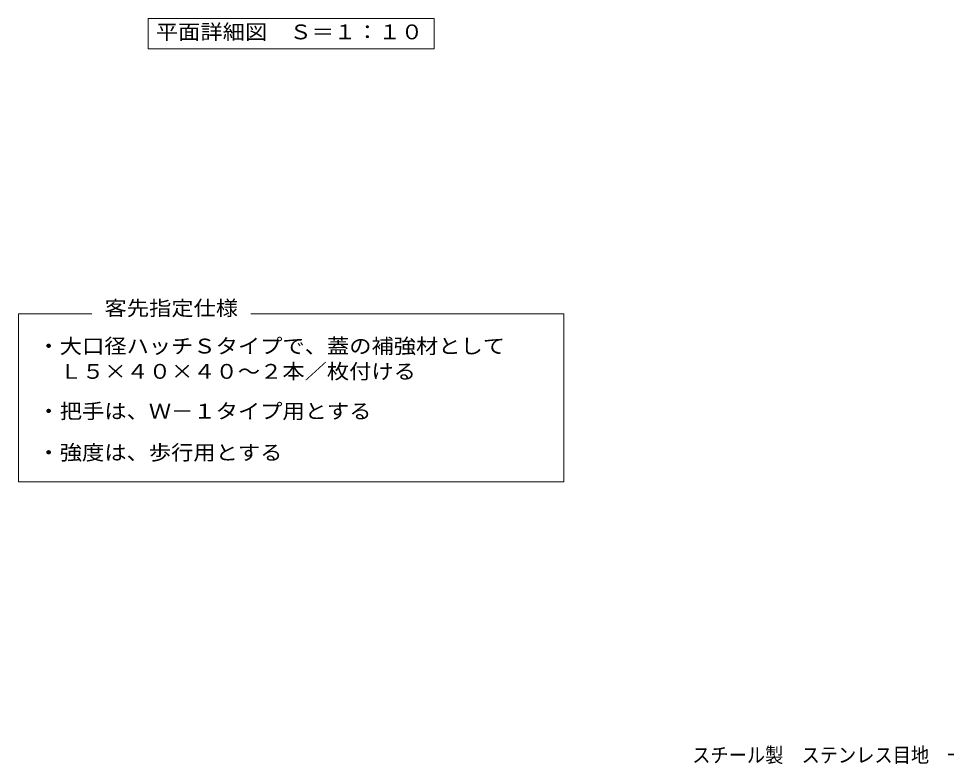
# Model space of a CAD drawing. Units: millimetres at full size, sheet at 1:10; details may follow other scales. Extents: x -2105 to 2457, y -1919 to 1532.
# Drawn here: x -1658 to 176, y -1919 to -446 of the extents above; entities that cross this region are included whole.
import ezdxf
from ezdxf.enums import TextEntityAlignment as Align

# ---------------------------------------------------------------- set-up
doc = ezdxf.new("R2010")
doc.units = ezdxf.units.MM
doc.header["$LTSCALE"] = 10
doc.layers.add('C-1_ピット', color=2, linetype='Continuous', lineweight=9)
doc.layers.add('F-5_F-5ﾚｲﾔ', color=7, linetype='Continuous', lineweight=9)
doc.layers.add('F-F_F-Fﾚｲﾔ', color=2, linetype='Continuous')
doc.styles.add('ＭＳ ゴシック', font='')
doc.styles.get('ＭＳ ゴシック').set_extended_font_data('MS Gothic')

msp = doc.modelspace()

# ---------------------------------------------------------------- linework, layer by layer
at = {"layer": 'C-1_ピット', "color": 7}
for p, q in [((-836.86, -445.75), (-1401.92, -445.75)), ((-1401.92, -445.75), (-1401.92, -505.36)), ((-836.86, -505.36), (-836.86, -445.75)), ((-1401.92, -505.36), (-836.86, -505.36))]:
    msp.add_line(p, q, dxfattribs=at)
at = {"layer": 'F-5_F-5ﾚｲﾔ'}
for p, q in [((-1658.18, -1028.66), (-1513.6, -1028.66)), ((-1658.18, -1361.01), (-1658.18, -1028.66)), ((-1199.2, -1028.66), (-580.6, -1028.66)), ((-580.6, -1028.66), (-580.6, -1361.01)), ((-580.6, -1361.01), (-1658.18, -1361.01))]:
    msp.add_line(p, q, dxfattribs=at)

# ---------------------------------------------------------------- texts
at = {"layer": 'C-1_ピット', "style": 'ＭＳ ゴシック', "width": 1.1}
msp.add_text('平面詳細図\u3000Ｓ＝１：１０', height=29.33, dxfattribs=at).set_placement((-1386.89, -495.55), align=Align.BOTTOM_LEFT)
at = {"layer": 'F-5_F-5ﾚｲﾔ', "color": 2, "style": 'ＭＳ ゴシック', "width": 0.9}
msp.add_text('スチール製\u3000ステンレス目地\u3000一般型\u3000大口径ハッチ\u3000１２００×１２００（開口寸法）蓋３枚割', height=29.33, dxfattribs=at).set_placement((-326.81, -1923.81), align=Align.BOTTOM_LEFT)
at = {"layer": 'F-F_F-Fﾚｲﾔ', "style": 'ＭＳ ゴシック', "width": 1.1}
for s, p in [('客先指定仕様', (-1488.26, -1041.04)), ('・大口径ハッチＳタイプで、蓋の補強材として', (-1620.76, -1116.04)), ('\u3000Ｌ５×４０×４０～２本／枚付ける', (-1620.76, -1166.04)), ('・把手は、Ｗ－１タイプ用とする', (-1620.76, -1244.6)), ('・強度は、歩行用とする', (-1620.76, -1326.32))]:
    msp.add_text(s, height=29.33, dxfattribs=at).set_placement(p, align=Align.BOTTOM_LEFT)

doc.saveas('drawing.dxf')
